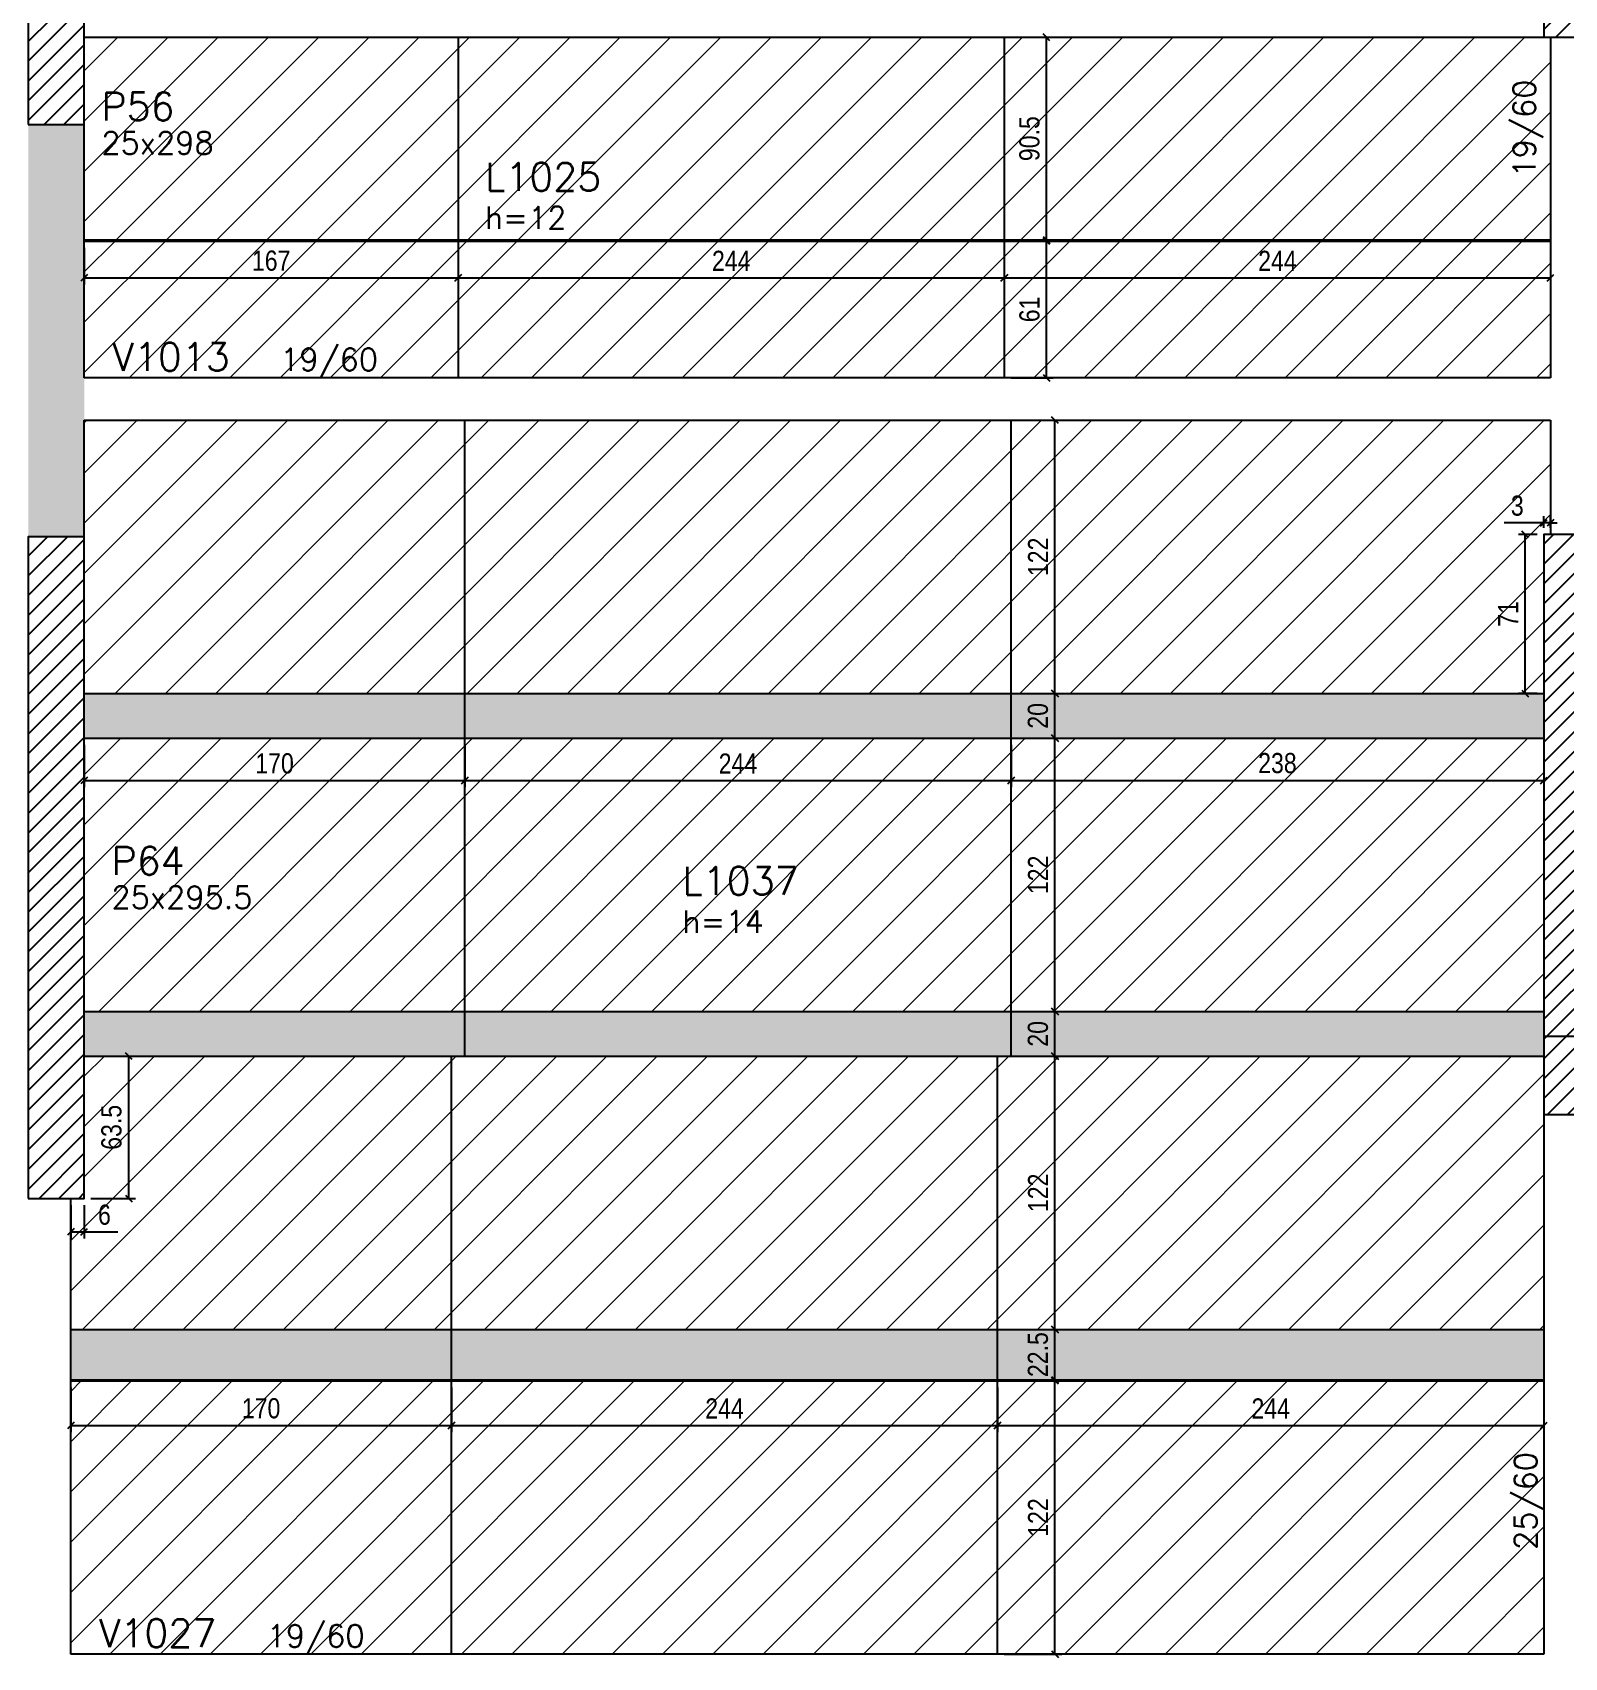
# Model space of a CAD drawing. Extents: x 1860 to 8661, y -614 to 3008.
# Drawn here: x 2678 to 3362, y 478 to 1204 of the extents above; entities that cross this region are included whole.
import ezdxf

# ---------------------------------------------------------------- set-up
doc = ezdxf.new("R2010")
doc.units = 0
for name, color, linetype in [('242', 12, 'Continuous'), ('COTA', 241, 'Continuous'), ('F-LAJES-DIM', 2, 'Continuous'), ('F-LAJES-NOME', 4, 'Continuous'), ('F-PILARES-DIM', 172, 'Continuous'), ('F-PILARES-HACH', 174, 'Continuous'), ('F-PILARES-NOME', 170, 'Continuous'), ('F-PILARES-S', 170, 'Continuous'), ('F-PILARES-V', 170, 'Continuous'), ('F-VIGAS', 3, 'Continuous'), ('F-VIGAS-DIM', 2, 'Continuous'), ('F-VIGAS-NOME', 4, 'Continuous'), ('Painéis', 200, 'Continuous')]:
    doc.layers.add(name, color=color, linetype=linetype)
doc.layers.add('F-DESNIVEL-2', color=7, linetype='Continuous', true_color=0xffd1e8)
doc.layers.add('Hachura', color=251, linetype='Continuous', lineweight=9)
doc.styles.add('COTA TECNICA-50', font='techl___.ttf', dxfattribs={"height": 9})
doc.styles.add('MCP', font='romans.shx')
doc.dimstyles.new('COTA PAINEL-50', dxfattribs={"dimtxt": 9, "dimasz": 3, "dimexe": 3, "dimexo": 3, "dimgap": 3, "dimtad": 1, "dimdec": 1, "dimzin": 12, "dimdsep": 46, "dimtxsty": 'COTA TECNICA-50', "dimblk1": 'OBLIQUE', "dimblk2": 'OBLIQUE', "dimsah": 1, "dimcen": 0.9, "dimclrd": 4, "dimclre": 4, "dimclrt": 240, "dimadec": 1, "dimazin": 3, "dimtfac": 1, "dimtdec": 1, "dimtmove": 0, "dimatfit": 3, "dimfxl": 1, "dimtolj": 1, "dimtzin": 12, "dimarcsym": 0})
pattern_1 = [(45, (3915.0974, 555.858), (-4.419417, 4.419417), [])]

# ---------------------------------------------------------------- blocks, each defined once
blk = doc.blocks.new('_Oblique')
at = {"color": 0, "linetype": 'ByBlock', "lineweight": -2}
blk.add_line((-0.5, -0.5), (0.5, 0.5), dxfattribs=at)
blk = doc.blocks.new('*D71')
at = {"layer": 'COTA', "color": 4, "lineweight": -2, "transparency": 16777216}
for p, q in [((2701.1, 1107.36), (2701.1, 1090.99)), ((2868.1, 1107.36), (2868.1, 1090.99)), ((2701.1, 1093.99), (2868.1, 1093.99))]:
    blk.add_line(p, q, dxfattribs=at)
at = {"layer": 'Defpoints', "color": 0, "transparency": 16777216}
for p in [(2701.1, 1110.36), (2868.1, 1110.36), (2868.1, 1093.99)]:
    blk.add_point(p, dxfattribs=at)
at = {"layer": 'COTA', "color": 4, "lineweight": -2, "transparency": 16777216, "xscale": 3, "yscale": 3, "zscale": 3, "rotation": 180}
blk.add_blockref('_Oblique', (2701.1, 1093.99), dxfattribs=at)
at = {"layer": 'COTA', "color": 4, "lineweight": -2, "transparency": 16777216, "xscale": 3, "yscale": 3, "zscale": 3}
blk.add_blockref('_Oblique', (2868.1, 1093.99), dxfattribs=at)
at = {"layer": 'COTA', "color": 240, "transparency": 16777216, "insert": (2784.6, 1101.58), "char_height": 9, "attachment_point": 5, "style": 'COTA TECNICA-50'}
blk.add_mtext('\\A1;167', dxfattribs=at)
blk = doc.blocks.new('*D72')
at = {"layer": 'COTA', "color": 4, "lineweight": -2, "transparency": 16777216}
for p, q in [((2868.1, 1107.36), (2868.1, 1090.99)), ((3112.1, 1107.36), (3112.1, 1090.99)), ((2868.1, 1093.99), (3112.1, 1093.99))]:
    blk.add_line(p, q, dxfattribs=at)
at = {"layer": 'Defpoints', "color": 0, "transparency": 16777216}
for p in [(2868.1, 1110.36), (3112.1, 1110.36), (3112.1, 1093.99)]:
    blk.add_point(p, dxfattribs=at)
at = {"layer": 'COTA', "color": 4, "lineweight": -2, "transparency": 16777216, "xscale": 3, "yscale": 3, "zscale": 3, "rotation": 180}
blk.add_blockref('_Oblique', (2868.1, 1093.99), dxfattribs=at)
at = {"layer": 'COTA', "color": 4, "lineweight": -2, "transparency": 16777216, "xscale": 3, "yscale": 3, "zscale": 3}
blk.add_blockref('_Oblique', (3112.1, 1093.99), dxfattribs=at)
at = {"layer": 'COTA', "color": 240, "transparency": 16777216, "insert": (2990.1, 1101.55), "char_height": 9, "attachment_point": 5, "style": 'COTA TECNICA-50'}
blk.add_mtext('\\A1;244', dxfattribs=at)
blk = doc.blocks.new('*D68')
at = {"layer": 'COTA', "color": 4, "lineweight": -2, "transparency": 16777216}
for p, q in [((3112.1, 1107.36), (3112.1, 1090.99)), ((3112.1, 1093.99), (3356.1, 1093.99))]:
    blk.add_line(p, q, dxfattribs=at)
at = {"layer": 'Defpoints', "color": 0, "transparency": 16777216}
for p in [(3112.1, 1110.36), (3356.1, 1093.99), (3356.1, 1093.99)]:
    blk.add_point(p, dxfattribs=at)
at = {"layer": 'COTA', "color": 4, "lineweight": -2, "transparency": 16777216, "xscale": 3, "yscale": 3, "zscale": 3, "rotation": 180}
blk.add_blockref('_Oblique', (3112.1, 1093.99), dxfattribs=at)
at = {"layer": 'COTA', "color": 4, "lineweight": -2, "transparency": 16777216, "xscale": 3, "yscale": 3, "zscale": 3}
blk.add_blockref('_Oblique', (3356.1, 1093.99), dxfattribs=at)
at = {"layer": 'COTA', "color": 240, "transparency": 16777216, "insert": (3234.1, 1101.55), "char_height": 9, "attachment_point": 5, "style": 'COTA TECNICA-50'}
blk.add_mtext('\\A1;244', dxfattribs=at)
blk = doc.blocks.new('*D69')
at = {"layer": 'COTA', "color": 4, "lineweight": -2, "transparency": 16777216}
for p, q in [((3115.1, 1110.36), (3133.97, 1110.36)), ((3130.97, 1049.36), (3130.97, 1110.36)), ((3115.1, 1049.36), (3133.97, 1049.36))]:
    blk.add_line(p, q, dxfattribs=at)
at = {"layer": 'Defpoints', "color": 0, "transparency": 16777216}
for p in [(3112.1, 1110.36), (3130.97, 1110.36), (3112.1, 1049.36)]:
    blk.add_point(p, dxfattribs=at)
at = {"layer": 'COTA', "color": 4, "lineweight": -2, "transparency": 16777216, "xscale": 3, "yscale": 3, "zscale": 3}
for p, rotation in [((3130.97, 1110.36), 90), ((3130.97, 1049.36), 270)]:
    blk.add_blockref('_Oblique', p, dxfattribs=dict(at, rotation=rotation))
at = {"layer": 'COTA', "color": 240, "transparency": 16777216, "insert": (3123.38, 1079.86), "char_height": 9, "attachment_point": 5, "rotation": 90, "style": 'COTA TECNICA-50'}
blk.add_mtext('\\A1;61', dxfattribs=at)
blk = doc.blocks.new('*D70')
at = {"layer": 'COTA', "color": 4, "lineweight": -2, "transparency": 16777216}
for p, q in [((3115.1, 1201.36), (3133.97, 1201.36)), ((3130.97, 1110.86), (3130.97, 1201.36)), ((3115.1, 1110.86), (3133.97, 1110.86))]:
    blk.add_line(p, q, dxfattribs=at)
at = {"layer": 'Defpoints', "color": 0, "transparency": 16777216}
for p in [(3112.1, 1201.36), (3130.97, 1201.36), (3112.1, 1110.86)]:
    blk.add_point(p, dxfattribs=at)
at = {"layer": 'COTA', "color": 4, "lineweight": -2, "transparency": 16777216, "xscale": 3, "yscale": 3, "zscale": 3}
for p, rotation in [((3130.97, 1201.36), 90), ((3130.97, 1110.86), 270)]:
    blk.add_blockref('_Oblique', p, dxfattribs=dict(at, rotation=rotation))
at = {"layer": 'COTA', "color": 240, "transparency": 16777216, "insert": (3123.35, 1156.11), "char_height": 9, "attachment_point": 5, "rotation": 90, "style": 'COTA TECNICA-50'}
blk.add_mtext('\\A1;90.5', dxfattribs=at)
blk = doc.blocks.new('*D83')
at = {"layer": 'COTA', "color": 4, "lineweight": -2, "transparency": 16777216}
for p, q in [((2695.1, 598.36), (2695.1, 578.51)), ((2865.1, 598.36), (2865.1, 578.51)), ((2695.1, 581.51), (2865.1, 581.51))]:
    blk.add_line(p, q, dxfattribs=at)
at = {"layer": 'Defpoints', "color": 0, "transparency": 16777216}
for p in [(2695.1, 601.36), (2865.1, 601.36), (2865.1, 581.51)]:
    blk.add_point(p, dxfattribs=at)
at = {"layer": 'COTA', "color": 4, "lineweight": -2, "transparency": 16777216, "xscale": 3, "yscale": 3, "zscale": 3, "rotation": 180}
blk.add_blockref('_Oblique', (2695.1, 581.51), dxfattribs=at)
at = {"layer": 'COTA', "color": 4, "lineweight": -2, "transparency": 16777216, "xscale": 3, "yscale": 3, "zscale": 3}
blk.add_blockref('_Oblique', (2865.1, 581.51), dxfattribs=at)
at = {"layer": 'COTA', "color": 240, "transparency": 16777216, "insert": (2780.1, 589.1), "char_height": 9, "attachment_point": 5, "style": 'COTA TECNICA-50'}
blk.add_mtext('\\A1;170', dxfattribs=at)
blk = doc.blocks.new('*D84')
at = {"layer": 'COTA', "color": 4, "lineweight": -2, "transparency": 16777216}
for p, q in [((2865.1, 598.36), (2865.1, 578.51)), ((3109.1, 598.36), (3109.1, 578.51)), ((2865.1, 581.51), (3109.1, 581.51))]:
    blk.add_line(p, q, dxfattribs=at)
at = {"layer": 'Defpoints', "color": 0, "transparency": 16777216}
for p in [(2865.1, 601.36), (3109.1, 601.36), (3109.1, 581.51)]:
    blk.add_point(p, dxfattribs=at)
at = {"layer": 'COTA', "color": 4, "lineweight": -2, "transparency": 16777216, "xscale": 3, "yscale": 3, "zscale": 3, "rotation": 180}
blk.add_blockref('_Oblique', (2865.1, 581.51), dxfattribs=at)
at = {"layer": 'COTA', "color": 4, "lineweight": -2, "transparency": 16777216, "xscale": 3, "yscale": 3, "zscale": 3}
blk.add_blockref('_Oblique', (3109.1, 581.51), dxfattribs=at)
at = {"layer": 'COTA', "color": 240, "transparency": 16777216, "insert": (2987.1, 589.07), "char_height": 9, "attachment_point": 5, "style": 'COTA TECNICA-50'}
blk.add_mtext('\\A1;244', dxfattribs=at)
blk = doc.blocks.new('*D85')
at = {"layer": 'COTA', "color": 4, "lineweight": -2, "transparency": 16777216}
for p, q in [((3109.1, 598.36), (3109.1, 578.51)), ((3353.1, 598.36), (3353.1, 578.51)), ((3109.1, 581.51), (3353.1, 581.51))]:
    blk.add_line(p, q, dxfattribs=at)
at = {"layer": 'Defpoints', "color": 0, "transparency": 16777216}
for p in [(3109.1, 601.36), (3353.1, 601.36), (3353.1, 581.51)]:
    blk.add_point(p, dxfattribs=at)
at = {"layer": 'COTA', "color": 4, "lineweight": -2, "transparency": 16777216, "xscale": 3, "yscale": 3, "zscale": 3, "rotation": 180}
blk.add_blockref('_Oblique', (3109.1, 581.51), dxfattribs=at)
at = {"layer": 'COTA', "color": 4, "lineweight": -2, "transparency": 16777216, "xscale": 3, "yscale": 3, "zscale": 3}
blk.add_blockref('_Oblique', (3353.1, 581.51), dxfattribs=at)
at = {"layer": 'COTA', "color": 240, "transparency": 16777216, "insert": (3231.1, 589.07), "char_height": 9, "attachment_point": 5, "style": 'COTA TECNICA-50'}
blk.add_mtext('\\A1;244', dxfattribs=at)
blk = doc.blocks.new('*D86')
at = {"layer": 'COTA', "color": 4, "lineweight": -2, "transparency": 16777216}
for p, q in [((2701.1, 885.36), (2701.1, 866.5)), ((2871.1, 885.36), (2871.1, 866.5)), ((2701.1, 869.5), (2871.1, 869.5))]:
    blk.add_line(p, q, dxfattribs=at)
at = {"layer": 'Defpoints', "color": 0, "transparency": 16777216}
for p in [(2701.1, 888.36), (2871.1, 888.36), (2871.1, 869.5)]:
    blk.add_point(p, dxfattribs=at)
at = {"layer": 'COTA', "color": 4, "lineweight": -2, "transparency": 16777216, "xscale": 3, "yscale": 3, "zscale": 3, "rotation": 180}
blk.add_blockref('_Oblique', (2701.1, 869.5), dxfattribs=at)
at = {"layer": 'COTA', "color": 4, "lineweight": -2, "transparency": 16777216, "xscale": 3, "yscale": 3, "zscale": 3}
blk.add_blockref('_Oblique', (2871.1, 869.5), dxfattribs=at)
at = {"layer": 'COTA', "color": 240, "transparency": 16777216, "insert": (2786.1, 877.09), "char_height": 9, "attachment_point": 5, "style": 'COTA TECNICA-50'}
blk.add_mtext('\\A1;170', dxfattribs=at)
blk = doc.blocks.new('*D87')
at = {"layer": 'COTA', "color": 4, "lineweight": -2, "transparency": 16777216}
for p, q in [((2871.1, 885.36), (2871.1, 866.5)), ((3115.1, 885.36), (3115.1, 866.5)), ((2871.1, 869.5), (3115.1, 869.5))]:
    blk.add_line(p, q, dxfattribs=at)
at = {"layer": 'Defpoints', "color": 0, "transparency": 16777216}
for p in [(2871.1, 888.36), (3115.1, 888.36), (3115.1, 869.5)]:
    blk.add_point(p, dxfattribs=at)
at = {"layer": 'COTA', "color": 4, "lineweight": -2, "transparency": 16777216, "xscale": 3, "yscale": 3, "zscale": 3, "rotation": 180}
blk.add_blockref('_Oblique', (2871.1, 869.5), dxfattribs=at)
at = {"layer": 'COTA', "color": 4, "lineweight": -2, "transparency": 16777216, "xscale": 3, "yscale": 3, "zscale": 3}
blk.add_blockref('_Oblique', (3115.1, 869.5), dxfattribs=at)
at = {"layer": 'COTA', "color": 240, "transparency": 16777216, "insert": (2993.1, 877.06), "char_height": 9, "attachment_point": 5, "style": 'COTA TECNICA-50'}
blk.add_mtext('\\A1;244', dxfattribs=at)
blk = doc.blocks.new('*D88')
at = {"layer": 'COTA', "color": 4, "lineweight": -2, "transparency": 16777216}
for p, q in [((3115.1, 885.36), (3115.1, 866.5)), ((3353.1, 885.36), (3353.1, 866.5)), ((3115.1, 869.5), (3353.1, 869.5))]:
    blk.add_line(p, q, dxfattribs=at)
at = {"layer": 'Defpoints', "color": 0, "transparency": 16777216}
for p in [(3115.1, 888.36), (3353.1, 888.36), (3353.1, 869.5)]:
    blk.add_point(p, dxfattribs=at)
at = {"layer": 'COTA', "color": 4, "lineweight": -2, "transparency": 16777216, "xscale": 3, "yscale": 3, "zscale": 3, "rotation": 180}
blk.add_blockref('_Oblique', (3115.1, 869.5), dxfattribs=at)
at = {"layer": 'COTA', "color": 4, "lineweight": -2, "transparency": 16777216, "xscale": 3, "yscale": 3, "zscale": 3}
blk.add_blockref('_Oblique', (3353.1, 869.5), dxfattribs=at)
at = {"layer": 'COTA', "color": 240, "transparency": 16777216, "insert": (3234.1, 877.21), "char_height": 9, "attachment_point": 5, "style": 'COTA TECNICA-50'}
blk.add_mtext('\\A1;238', dxfattribs=at)
blk = doc.blocks.new('*D89')
at = {"layer": 'COTA', "color": 4, "lineweight": -2, "transparency": 16777216}
for p, q in [((3112.1, 601.36), (3137.74, 601.36)), ((3134.74, 479.36), (3134.74, 601.36)), ((3112.1, 479.36), (3137.74, 479.36))]:
    blk.add_line(p, q, dxfattribs=at)
at = {"layer": 'Defpoints', "color": 0, "transparency": 16777216}
for p in [(3109.1, 601.36), (3134.74, 601.36), (3109.1, 479.36)]:
    blk.add_point(p, dxfattribs=at)
at = {"layer": 'COTA', "color": 4, "lineweight": -2, "transparency": 16777216, "xscale": 3, "yscale": 3, "zscale": 3}
for p, rotation in [((3134.74, 601.36), 90), ((3134.74, 479.36), 270)]:
    blk.add_blockref('_Oblique', p, dxfattribs=dict(at, rotation=rotation))
at = {"layer": 'COTA', "color": 240, "transparency": 16777216, "insert": (3127.18, 540.36), "char_height": 9, "attachment_point": 5, "rotation": 90, "style": 'COTA TECNICA-50'}
blk.add_mtext('\\A1;122', dxfattribs=at)
blk = doc.blocks.new('*D73')
at = {"layer": 'COTA', "color": 4, "lineweight": -2, "transparency": 16777216}
for p, q in [((3112.1, 624.36), (3137.74, 624.36)), ((3134.74, 601.86), (3134.74, 624.36)), ((3112.1, 601.86), (3137.74, 601.86))]:
    blk.add_line(p, q, dxfattribs=at)
at = {"layer": 'Defpoints', "color": 0, "transparency": 16777216}
for p in [(3109.1, 624.36), (3134.74, 624.36), (3109.1, 601.86)]:
    blk.add_point(p, dxfattribs=at)
at = {"layer": 'COTA', "color": 4, "lineweight": -2, "transparency": 16777216, "xscale": 3, "yscale": 3, "zscale": 3}
for p, rotation in [((3134.74, 624.36), 90), ((3134.74, 601.86), 270)]:
    blk.add_blockref('_Oblique', p, dxfattribs=dict(at, rotation=rotation))
at = {"layer": 'COTA', "color": 240, "transparency": 16777216, "insert": (3127.14, 613.11), "char_height": 9, "attachment_point": 5, "rotation": 90, "style": 'COTA TECNICA-50'}
blk.add_mtext('\\A1;22.5', dxfattribs=at)
blk = doc.blocks.new('*D78')
at = {"layer": 'COTA', "color": 4, "lineweight": -2, "transparency": 16777216}
for p, q in [((3112.1, 746.36), (3137.74, 746.36)), ((3134.74, 624.36), (3134.74, 746.36)), ((3112.1, 624.36), (3137.74, 624.36))]:
    blk.add_line(p, q, dxfattribs=at)
at = {"layer": 'Defpoints', "color": 0, "transparency": 16777216}
for p in [(3109.1, 746.36), (3134.74, 746.36), (3109.1, 624.36)]:
    blk.add_point(p, dxfattribs=at)
at = {"layer": 'COTA', "color": 4, "lineweight": -2, "transparency": 16777216, "xscale": 3, "yscale": 3, "zscale": 3}
for p, rotation in [((3134.74, 746.36), 90), ((3134.74, 624.36), 270)]:
    blk.add_blockref('_Oblique', p, dxfattribs=dict(at, rotation=rotation))
at = {"layer": 'COTA', "color": 240, "transparency": 16777216, "insert": (3127.18, 685.36), "char_height": 9, "attachment_point": 5, "rotation": 90, "style": 'COTA TECNICA-50'}
blk.add_mtext('\\A1;122', dxfattribs=at)
blk = doc.blocks.new('*D74')
at = {"layer": 'COTA', "color": 4, "lineweight": -2, "transparency": 16777216}
for p, q in [((3118.1, 766.36), (3137.74, 766.36)), ((3134.74, 746.36), (3134.74, 766.36)), ((3118.1, 746.36), (3137.74, 746.36))]:
    blk.add_line(p, q, dxfattribs=at)
at = {"layer": 'Defpoints', "color": 0, "transparency": 16777216}
for p in [(3115.1, 766.36), (3134.74, 766.36), (3115.1, 746.36)]:
    blk.add_point(p, dxfattribs=at)
at = {"layer": 'COTA', "color": 4, "lineweight": -2, "transparency": 16777216, "xscale": 3, "yscale": 3, "zscale": 3}
for p, rotation in [((3134.74, 766.36), 90), ((3134.74, 746.36), 270)]:
    blk.add_blockref('_Oblique', p, dxfattribs=dict(at, rotation=rotation))
at = {"layer": 'COTA', "color": 240, "transparency": 16777216, "insert": (3127.14, 756.36), "char_height": 9, "attachment_point": 5, "rotation": 90, "style": 'COTA TECNICA-50'}
blk.add_mtext('\\A1;20', dxfattribs=at)
blk = doc.blocks.new('*D75')
at = {"layer": 'COTA', "color": 4, "lineweight": -2, "transparency": 16777216}
for p, q in [((3134.74, 766.36), (3134.74, 888.36)), ((3118.1, 766.36), (3137.74, 766.36))]:
    blk.add_line(p, q, dxfattribs=at)
at = {"layer": 'Defpoints', "color": 0, "transparency": 16777216}
for p in [(3134.74, 888.36), (3134.74, 888.36), (3115.1, 766.36)]:
    blk.add_point(p, dxfattribs=at)
at = {"layer": 'COTA', "color": 4, "lineweight": -2, "transparency": 16777216, "xscale": 3, "yscale": 3, "zscale": 3}
for p, rotation in [((3134.74, 888.36), 90), ((3134.74, 766.36), 270)]:
    blk.add_blockref('_Oblique', p, dxfattribs=dict(at, rotation=rotation))
at = {"layer": 'COTA', "color": 240, "transparency": 16777216, "insert": (3127.18, 827.36), "char_height": 9, "attachment_point": 5, "rotation": 90, "style": 'COTA TECNICA-50'}
blk.add_mtext('\\A1;122', dxfattribs=at)
blk = doc.blocks.new('*D76')
at = {"layer": 'COTA', "color": 4, "lineweight": -2, "transparency": 16777216}
blk.add_line((3134.74, 888.36), (3134.74, 908.36), dxfattribs=at)
at = {"layer": 'Defpoints', "color": 0, "transparency": 16777216}
for p in [(3134.74, 908.36), (3134.74, 908.36), (3134.74, 888.36)]:
    blk.add_point(p, dxfattribs=at)
at = {"layer": 'COTA', "color": 4, "lineweight": -2, "transparency": 16777216, "xscale": 3, "yscale": 3, "zscale": 3}
for p, rotation in [((3134.74, 908.36), 90), ((3134.74, 888.36), 270)]:
    blk.add_blockref('_Oblique', p, dxfattribs=dict(at, rotation=rotation))
at = {"layer": 'COTA', "color": 240, "transparency": 16777216, "insert": (3127.14, 898.36), "char_height": 9, "attachment_point": 5, "rotation": 90, "style": 'COTA TECNICA-50'}
blk.add_mtext('\\A1;20', dxfattribs=at)
blk = doc.blocks.new('*D77')
at = {"layer": 'COTA', "color": 4, "lineweight": -2, "transparency": 16777216}
for p, q in [((3130.15, 1030.36), (3137.74, 1030.36)), ((3134.74, 908.36), (3134.74, 1030.36))]:
    blk.add_line(p, q, dxfattribs=at)
at = {"layer": 'Defpoints', "color": 0, "transparency": 16777216}
for p in [(3127.15, 1030.36), (3134.74, 1030.36), (3134.74, 908.36)]:
    blk.add_point(p, dxfattribs=at)
at = {"layer": 'COTA', "color": 4, "lineweight": -2, "transparency": 16777216, "xscale": 3, "yscale": 3, "zscale": 3}
for p, rotation in [((3134.74, 1030.36), 90), ((3134.74, 908.36), 270)]:
    blk.add_blockref('_Oblique', p, dxfattribs=dict(at, rotation=rotation))
at = {"layer": 'COTA', "color": 240, "transparency": 16777216, "insert": (3127.18, 969.36), "char_height": 9, "attachment_point": 5, "rotation": 90, "style": 'COTA TECNICA-50'}
blk.add_mtext('\\A1;122', dxfattribs=at)
blk = doc.blocks.new('*D82')
at = {"layer": 'COTA', "color": 4, "lineweight": -2, "transparency": 16777216}
for p, q in [((3350.1, 979.36), (3341.75, 979.36)), ((3344.75, 908.36), (3344.75, 979.36)), ((3350.1, 908.36), (3341.75, 908.36))]:
    blk.add_line(p, q, dxfattribs=at)
at = {"layer": 'Defpoints', "color": 0, "transparency": 16777216}
for p in [(3344.75, 979.36), (3353.1, 979.36), (3353.1, 908.36)]:
    blk.add_point(p, dxfattribs=at)
at = {"layer": 'COTA', "color": 4, "lineweight": -2, "transparency": 16777216, "xscale": 3, "yscale": 3, "zscale": 3}
for p, rotation in [((3344.75, 979.36), 90), ((3344.75, 908.36), 270)]:
    blk.add_blockref('_Oblique', p, dxfattribs=dict(at, rotation=rotation))
at = {"layer": 'COTA', "color": 240, "transparency": 16777216, "insert": (3337.19, 943.86), "char_height": 9, "attachment_point": 5, "rotation": 90, "style": 'COTA TECNICA-50'}
blk.add_mtext('\\A1;71', dxfattribs=at)
blk = doc.blocks.new('*D79')
at = {"layer": 'COTA', "color": 4, "lineweight": -2, "transparency": 16777216}
for p, q in [((3353.1, 982.36), (3353.1, 987.49)), ((3356.1, 982.36), (3356.1, 987.49)), ((3353.1, 984.49), (3335.4, 984.49)), ((3356.1, 984.49), (3353.1, 984.49)), ((3356.1, 984.49), (3359.1, 984.49))]:
    blk.add_line(p, q, dxfattribs=at)
at = {"layer": 'Defpoints', "color": 0, "transparency": 16777216}
for p in [(3353.1, 984.49), (3353.1, 979.36), (3356.1, 979.36)]:
    blk.add_point(p, dxfattribs=at)
at = {"layer": 'COTA', "color": 4, "lineweight": -2, "transparency": 16777216, "xscale": 3, "yscale": 3, "zscale": 3}
blk.add_blockref('_Oblique', (3353.1, 984.49), dxfattribs=at)
at = {"layer": 'COTA', "color": 4, "lineweight": -2, "transparency": 16777216, "xscale": 3, "yscale": 3, "zscale": 3, "rotation": 180}
blk.add_blockref('_Oblique', (3356.1, 984.49), dxfattribs=at)
at = {"layer": 'COTA', "color": 240, "transparency": 16777216, "insert": (3341.25, 992.18), "char_height": 9, "attachment_point": 5, "style": 'COTA TECNICA-50'}
blk.add_mtext('\\A1;3', dxfattribs=at)
blk = doc.blocks.new('*D80')
at = {"layer": 'COTA', "color": 4, "lineweight": -2, "transparency": 16777216}
for p, q in [((2695.1, 679.86), (2695.1, 664.95)), ((2701.1, 679.86), (2701.1, 664.95)), ((2695.1, 667.95), (2701.1, 667.95)), ((2701.1, 667.95), (2716.1, 667.95))]:
    blk.add_line(p, q, dxfattribs=at)
at = {"layer": 'Defpoints', "color": 0, "transparency": 16777216}
for p in [(2695.1, 682.86), (2701.1, 682.86), (2701.1, 667.95)]:
    blk.add_point(p, dxfattribs=at)
at = {"layer": 'COTA', "color": 4, "lineweight": -2, "transparency": 16777216, "xscale": 3, "yscale": 3, "zscale": 3, "rotation": 180}
blk.add_blockref('_Oblique', (2695.1, 667.95), dxfattribs=at)
at = {"layer": 'COTA', "color": 4, "lineweight": -2, "transparency": 16777216, "xscale": 3, "yscale": 3, "zscale": 3}
blk.add_blockref('_Oblique', (2701.1, 667.95), dxfattribs=at)
at = {"layer": 'COTA', "color": 240, "transparency": 16777216, "insert": (2710.1, 675.54), "char_height": 9, "attachment_point": 5, "style": 'COTA TECNICA-50'}
blk.add_mtext('\\A1;6', dxfattribs=at)
blk = doc.blocks.new('*D81')
at = {"layer": 'COTA', "color": 4, "lineweight": -2, "transparency": 16777216}
for p, q in [((2704.1, 746.36), (2723.97, 746.36)), ((2720.97, 682.86), (2720.97, 746.36)), ((2704.1, 682.86), (2723.97, 682.86))]:
    blk.add_line(p, q, dxfattribs=at)
at = {"layer": 'Defpoints', "color": 0, "transparency": 16777216}
for p in [(2701.1, 746.36), (2720.97, 746.36), (2701.1, 682.86)]:
    blk.add_point(p, dxfattribs=at)
at = {"layer": 'COTA', "color": 4, "lineweight": -2, "transparency": 16777216, "xscale": 3, "yscale": 3, "zscale": 3}
for p, rotation in [((2720.97, 746.36), 90), ((2720.97, 682.86), 270)]:
    blk.add_blockref('_Oblique', p, dxfattribs=dict(at, rotation=rotation))
at = {"layer": 'COTA', "color": 240, "transparency": 16777216, "insert": (2713.27, 714.61), "char_height": 9, "attachment_point": 5, "rotation": 90, "style": 'COTA TECNICA-50'}
blk.add_mtext('\\A1;63.5', dxfattribs=at)

msp = doc.modelspace()

# ---------------------------------------------------------------- hatches: boundary and pattern name
at = {"layer": 'F-PILARES-HACH', "linetype": 'Continuous'}
h = msp.add_hatch(dxfattribs=at)
h.set_pattern_fill('ANSI31', color=256, scale=50, style=0)
h.set_pattern_definition(pattern_1)
h.paths.add_polyline_path([(2676.1, 1162.36), (2701.1, 1162.36), (2701.1, 1460.36), (2676.1, 1460.36)], flags=16)
h = msp.add_hatch(dxfattribs=at)
h.set_pattern_fill('ANSI31', color=256, scale=50, style=0)
h.set_pattern_definition(pattern_1)
h.paths.add_polyline_path([(3353.1, 1201.36), (3378.1, 1201.36), (3378.1, 1400.36), (3353.1, 1400.36)], flags=16)
h = msp.add_hatch(dxfattribs=at)
h.set_pattern_fill('ANSI31', color=256, scale=50, style=0)
h.set_pattern_definition(pattern_1)
h.paths.add_polyline_path([(2676.1, 682.86), (2701.1, 682.86), (2701.1, 978.36), (2676.1, 978.36)], flags=16)
h = msp.add_hatch(dxfattribs=at)
h.set_pattern_fill('ANSI31', color=256, scale=50, style=0)
h.set_pattern_definition(pattern_1)
h.paths.add_polyline_path([(3353.1, 720.36), (3378.1, 720.36), (3378.1, 979.36), (3353.1, 979.36)], flags=16)
h = msp.add_hatch(dxfattribs=at)
h.set_pattern_fill('ANSI31', color=256, scale=50, style=0)
h.set_pattern_definition(pattern_1)
h.paths.add_polyline_path([(3353.1, 755.36), (3378.1, 755.36), (3378.1, 979.36), (3353.1, 979.36)], flags=16)
at = {"layer": 'Hachura', "linetype": 'ByBlock'}
h = msp.add_hatch(dxfattribs=at)
h.set_pattern_fill('ANSI31', color=256, scale=5)
h.set_pattern_definition([(45, (-236.451, 0), (-11.22532, 11.22532), [])])
h.paths.add_polyline_path([(2701.1, 1771.36), (2695.1, 1771.36), (2695.1, 1649.36), (2939.1, 1649.36), (2939.1, 1771.36)])
h.paths.add_polyline_path([(2939.1, 1771.36), (2939.1, 1649.36), (3183.1, 1649.36), (3183.1, 1771.36)])
h.paths.add_polyline_path([(3183.1, 1771.36), (3183.1, 1649.36), (3356.1, 1649.36), (3356.1, 1771.36), (3353.1, 1771.36)])
h.paths.add_polyline_path([(3356.1, 1629.36), (3183.1, 1629.36), (3183.1, 1507.36), (3356.1, 1507.36)])
h.paths.add_polyline_path([(3183.1, 1629.36), (2939.1, 1629.36), (2939.1, 1507.36), (3183.1, 1507.36)])
h.paths.add_polyline_path([(2695.1, 1629.36), (2695.1, 1507.36), (2939.1, 1507.36), (2939.1, 1629.36)])
h.paths.add_polyline_path([(2695.1, 1484.36), (2695.1, 1460.36), (2701.1, 1460.36), (2701.1, 1362.36), (2939.1, 1362.36), (2939.1, 1484.36)])
h.paths.add_polyline_path([(2939.1, 1484.36), (2939.1, 1362.36), (3183.1, 1362.36), (3183.1, 1484.36)])
h.paths.add_polyline_path([(3356.1, 1484.36), (3183.1, 1484.36), (3183.1, 1362.36), (3353.1, 1362.36), (3353.1, 1400.36), (3356.1, 1400.36)])
h.paths.add_polyline_path([(3353.1, 1220.36), (3353.1, 1342.36), (3189.1, 1342.36), (3189.1, 1220.36)])
h.paths.add_polyline_path([(3189.1, 1220.36), (3189.1, 1342.36), (2945.1, 1342.36), (2945.1, 1220.36)])
h.paths.add_polyline_path([(2945.1, 1220.36), (2945.1, 1342.36), (2701.1, 1342.36), (2701.1, 1220.36)])
h.paths.add_polyline_path([(2868.1, 1110.86), (2868.1, 1201.36), (2701.1, 1201.36), (2701.1, 1162.36), (2701.1, 1110.86)])
h.paths.add_polyline_path([(3112.1, 1110.86), (3112.1, 1201.36), (2868.1, 1201.36), (2868.1, 1110.86)])
h.paths.add_polyline_path([(3356.1, 1110.86), (3356.1, 1201.36), (3353.1, 1201.36), (3112.1, 1201.36), (3112.1, 1110.86)])
h.paths.add_polyline_path([(3356.1, 1049.36), (3356.1, 1110.36), (3112.1, 1110.36), (3112.1, 1049.36)])
h.paths.add_polyline_path([(2868.1, 1110.36), (2868.1, 1049.36), (3112.1, 1049.36), (3112.1, 1110.36)])
h.paths.add_polyline_path([(2701.1, 1110.36), (2701.1, 1049.36), (2868.1, 1049.36), (2868.1, 1110.36)])
h.paths.add_polyline_path([(2701.1, 1030.36), (2701.1, 978.36), (2701.1, 908.36), (2871.1, 908.36), (2871.1, 1030.36)])
h.paths.add_polyline_path([(2871.1, 1030.36), (2871.1, 908.36), (3115.1, 908.36), (3115.1, 1030.36)])
h.paths.add_polyline_path([(3115.1, 1030.36), (3115.1, 908.36), (3353.1, 908.36), (3353.1, 979.36), (3356.1, 979.36), (3356.1, 1030.36)])
h.paths.add_polyline_path([(3115.1, 888.36), (3115.1, 766.36), (3353.1, 766.36), (3353.1, 888.36)])
h.paths.add_polyline_path([(3115.1, 766.36), (3115.1, 888.36), (2871.1, 888.36), (2871.1, 766.36)])
h.paths.add_polyline_path([(2701.1, 888.36), (2701.1, 766.36), (2871.1, 766.36), (2871.1, 888.36)])
h.paths.add_polyline_path([(2865.1, 624.36), (2865.1, 746.36), (2701.1, 746.36), (2701.1, 682.86), (2695.1, 682.86), (2695.1, 624.36)])
h.paths.add_polyline_path([(2865.1, 746.36), (2865.1, 624.36), (3109.1, 624.36), (3109.1, 746.36)])
h.paths.add_polyline_path([(3109.1, 746.36), (3109.1, 624.36), (3353.1, 624.36), (3353.1, 746.36)])
h.paths.add_polyline_path([(3109.1, 601.36), (3109.1, 479.36), (3353.1, 479.36), (3353.1, 601.36)])
h.paths.add_polyline_path([(2865.1, 601.36), (2865.1, 479.36), (3109.1, 479.36), (3109.1, 601.36)])
h.paths.add_polyline_path([(2865.1, 479.36), (2865.1, 601.36), (2695.1, 601.36), (2695.1, 479.36)])
h = msp.add_hatch(color=256, dxfattribs=at)
h.dxf.hatch_style = 1
h.paths.add_polyline_path([(2945.1, 908.36), (2701.1, 908.36), (2701.1, 888.36), (2945.1, 888.36)])
h.paths.add_polyline_path([(3189.1, 908.36), (2945.1, 908.36), (2945.1, 888.36), (3189.1, 888.36)])
h.paths.add_polyline_path([(3353.1, 908.36), (3189.1, 908.36), (3189.1, 888.36), (3353.1, 888.36)])
h = msp.add_hatch(color=256, dxfattribs=at)
h.dxf.hatch_style = 1
h.paths.add_polyline_path([(2945.1, 766.36), (2701.1, 766.36), (2701.1, 746.36), (2945.1, 746.36)])
h.paths.add_polyline_path([(3189.1, 766.36), (2945.1, 766.36), (2945.1, 746.36), (3189.1, 746.36)])
h.paths.add_polyline_path([(3353.1, 766.36), (3189.1, 766.36), (3189.1, 746.36), (3353.1, 746.36)])
h = msp.add_hatch(color=256, dxfattribs=at)
h.dxf.hatch_style = 1
h.paths.add_polyline_path([(2939.1, 624.36), (2695.1, 624.36), (2695.1, 601.36), (2939.1, 601.36)])
h.paths.add_polyline_path([(3183.1, 624.36), (2939.1, 624.36), (2939.1, 601.36), (3183.1, 601.36)])
h.paths.add_polyline_path([(3353.1, 624.36), (3183.1, 624.36), (3183.1, 601.36), (3353.1, 601.36)])

# ---------------------------------------------------------------- linework, layer by layer
at = {"layer": '242', "linetype": 'Continuous'}
msp.add_line((2688.6, 830.61), (2688.6, 830.61), dxfattribs=at)
at = {"layer": 'F-DESNIVEL-2', "linetype": 'Continuous'}
for points in [[(2701.1, 1039.86), (2701.1, 1162.26), (2676.1, 1162.26)], [(2701.1, 1039.86), (2676.1, 1162.26), (2676.1, 1039.86)], [(2701.1, 1039.86), (2676.1, 1039.86), (2676.1, 978.46)], [(2701.1, 1039.86), (2676.1, 978.46), (2701.1, 978.46)], [(2701.1, 1039.86), (2676.1, 1039.86), (2701.1, 1039.86)], [(2701.1, 1039.86), (2701.1, 978.46), (2701.1, 1039.86)]]:
    msp.add_solid(points, dxfattribs=at)
at = {"layer": 'F-PILARES-S', "linetype": 'Continuous'}
for points in [[(2676.1, 1162.36), (2701.1, 1162.36), (2701.1, 1460.36), (2676.1, 1460.36), (2676.1, 1162.36)], [(3353.1, 1201.36), (3378.1, 1201.36), (3378.1, 1400.36), (3353.1, 1400.36), (3353.1, 1201.36)], [(2676.1, 682.86), (2701.1, 682.86), (2701.1, 978.36), (2676.1, 978.36), (2676.1, 682.86)], [(3353.1, 755.36), (3378.1, 755.36), (3378.1, 979.36), (3353.1, 979.36), (3353.1, 755.36)]]:
    msp.add_lwpolyline(points, dxfattribs=at)
at = {"layer": 'F-PILARES-V', "linetype": 'Continuous'}
msp.add_lwpolyline([(3353.1, 720.36), (3378.1, 720.36), (3378.1, 979.36), (3353.1, 979.36), (3353.1, 720.36)], dxfattribs=at)
at = {"layer": 'F-VIGAS'}
for points in [[(2701.1, 1201.36), (3353.1, 1201.36)], [(3356.1, 1201.36), (3356.1, 1049.36)], [(2701.1, 1049.36), (2701.1, 1162.36)], [(3356.1, 1049.36), (2701.1, 1049.36)], [(2701.1, 1030.36), (3356.1, 1030.36)], [(2701.1, 978.36), (2701.1, 1030.36)], [(3356.1, 1030.36), (3356.1, 979.36)], [(3353.1, 755.36), (3353.1, 479.36)], [(2695.1, 479.36), (2695.1, 682.86)], [(3353.1, 479.36), (2695.1, 479.36)]]:
    msp.add_lwpolyline(points, dxfattribs=at)
at = {"layer": 'Painéis'}
for points in [[(2868.1, 1201.36), (2868.1, 1049.36)], [(3112.1, 1201.36), (3112.1, 1049.36)], [(2701.1, 1110.86), (3356.1, 1110.86)], [(2701.1, 1110.36), (3356.1, 1110.36)], [(2871.1, 746.36), (2871.1, 1030.36)], [(3115.1, 746.36), (3115.1, 1030.36)], [(2701.1, 908.36), (3353.1, 908.36)], [(2701.1, 888.36), (3353.1, 888.36)], [(2701.1, 766.36), (3353.1, 766.36)], [(2701.1, 746.36), (3353.1, 746.36)], [(2865.1, 479.36), (2865.1, 746.36)], [(3109.1, 479.36), (3109.1, 746.36)], [(2695.1, 624.36), (3353.1, 624.36)], [(2695.1, 601.86), (3353.1, 601.86)], [(2695.1, 601.36), (3353.1, 601.36)]]:
    msp.add_lwpolyline(points, dxfattribs=at)

# ---------------------------------------------------------------- texts
at = {"layer": 'F-LAJES-DIM', "linetype": 'Continuous', "style": 'MCP'}
for s, p in [('h=12', (2880.07, 1115.79)), ('h=14', (2968.26, 801.4))]:
    msp.add_text(s, height=10, dxfattribs=at).set_placement(p)
at = {"layer": 'F-LAJES-NOME', "linetype": 'Continuous', "style": 'MCP'}
for s, p in [('L1025', (2880.07, 1132.79)), ('L1037', (2968.26, 818.4))]:
    msp.add_text(s, height=12.5, dxfattribs=at).set_placement(p)
at = {"layer": 'F-PILARES-DIM', "linetype": 'Continuous', "style": 'MCP'}
for s, p in [('25x298', (2708.75, 1149.18)), ('25x295.5', (2713.26, 812.32))]:
    msp.add_text(s, height=10, dxfattribs=at).set_placement(p)
at = {"layer": 'F-PILARES-NOME', "linetype": 'Continuous', "style": 'MCP'}
for s, p in [('P56', (2708.75, 1164.18)), ('P64', (2713.26, 827.32))]:
    msp.add_text(s, height=12.5, dxfattribs=at).set_placement(p)
at = {"layer": 'F-VIGAS-DIM', "linetype": 'Continuous', "style": 'MCP'}
for s, p in [('19/60', (3349.41, 1138.77)), ('25/60', (3349.97, 525.88))]:
    msp.add_text(s, height=10, rotation=90, dxfattribs=at).set_placement(p)
for p in [(2788.6, 1052.48), (2782.6, 482.48)]:
    msp.add_text('19/60', height=10, dxfattribs=at).set_placement(p)
at = {"layer": 'F-VIGAS-NOME', "linetype": 'Continuous', "style": 'MCP'}
for s, p in [('V1013', (2713.6, 1052.48)), ('V1027', (2707.6, 482.48))]:
    msp.add_text(s, height=12.5, dxfattribs=at).set_placement(p)

# ---------------------------------------------------------------- dimensions: what is measured, and where the dimension line sits
at = {"layer": 'COTA'}
for base, p1, p2, picture, middle in [((3130.97, 1201.36), (3112.1, 1110.86), (3112.1, 1201.36), '*D70', (3123.35, 1156.11)), ((3130.97, 1110.36), (3112.1, 1049.36), (3112.1, 1110.36), '*D69', (3123.38, 1079.86)), ((3344.75, 979.36), (3353.1, 908.36), (3353.1, 979.36), '*D82', (3337.19, 943.86)), ((3134.74, 766.36), (3115.1, 746.36), (3115.1, 766.36), '*D74', (3127.14, 756.36)), ((2720.97, 746.36), (2701.1, 682.86), (2701.1, 746.36), '*D81', (2713.27, 714.61)), ((3134.74, 746.36), (3109.1, 624.36), (3109.1, 746.36), '*D78', (3127.18, 685.36)), ((3134.74, 601.36), (3109.1, 479.36), (3109.1, 601.36), '*D89', (3127.18, 540.36))]:
    dim = msp.add_linear_dim(base=base, p1=p1, p2=p2, angle=90, dimstyle='COTA PAINEL-50', dxfattribs=at)
    dim.commit()
    dim.dimension.update_dxf_attribs({"geometry": picture, "text_midpoint": middle})
for base, p1, p2, picture, middle in [((2868.1, 1093.99), (2701.1, 1110.36), (2868.1, 1110.36), '*D71', (2784.6, 1101.58)), ((3353.1, 984.49), (3356.1, 979.36), (3353.1, 979.36), '*D79', (3341.25, 992.18)), ((2871.1, 869.5), (2701.1, 888.36), (2871.1, 888.36), '*D86', (2786.1, 877.09)), ((2701.1, 667.95), (2695.1, 682.86), (2701.1, 682.86), '*D80', (2710.1, 675.54)), ((2865.1, 581.51), (2695.1, 601.36), (2865.1, 601.36), '*D83', (2780.1, 589.1))]:
    dim = msp.add_linear_dim(base=base, p1=p1, p2=p2, dimstyle='COTA PAINEL-50', dxfattribs=at)
    dim.commit()
    dim.dimension.update_dxf_attribs({"geometry": picture, "text_midpoint": middle})
for base, p1, p2, picture, middle in [((3112.1, 1093.99), (2868.1, 1110.36), (3112.1, 1110.36), '*D72', (2990.1, 1101.55)), ((3356.1, 1093.99), (3112.1, 1110.36), (3356.1, 1093.99), '*D68', (3234.1, 1101.55)), ((3115.1, 869.5), (2871.1, 888.36), (3115.1, 888.36), '*D87', (2993.1, 877.06)), ((3353.1, 869.5), (3115.1, 888.36), (3353.1, 888.36), '*D88', (3234.1, 877.21)), ((3109.1, 581.51), (2865.1, 601.36), (3109.1, 601.36), '*D84', (2987.1, 589.07)), ((3353.1, 581.51), (3109.1, 601.36), (3353.1, 601.36), '*D85', (3231.1, 589.07))]:
    dim = msp.add_linear_dim(base=base, p1=p1, p2=p2, dimstyle='COTA PAINEL-50', override={"dimtmove": 1}, dxfattribs=at)
    dim.commit()
    dim.dimension.update_dxf_attribs({"geometry": picture, "text_midpoint": middle})
for base, p1, p2, picture, middle in [((3134.74, 1030.36), (3134.74, 908.36), (3127.15, 1030.36), '*D77', (3127.18, 969.36)), ((3134.74, 908.36), (3134.74, 888.36), (3134.74, 908.36), '*D76', (3127.14, 898.36)), ((3134.74, 888.36), (3115.1, 766.36), (3134.74, 888.36), '*D75', (3127.18, 827.36))]:
    dim = msp.add_linear_dim(base=base, p1=p1, p2=p2, angle=90, dimstyle='COTA PAINEL-50', override={"dimtmove": 1}, dxfattribs=at)
    dim.commit()
    dim.dimension.update_dxf_attribs({"geometry": picture, "text_midpoint": middle})
dim = msp.add_linear_dim(base=(3134.74, 624.36), p1=(3109.1, 601.86), p2=(3109.1, 624.36), angle=90, dimstyle='COTA PAINEL-50', dxfattribs=at)
dim.commit()
dim.dimension.update_dxf_attribs({"geometry": '*D73', "text_midpoint": (3134.74, 613.11), "dimtype": 160})

doc.saveas('drawing.dxf')
